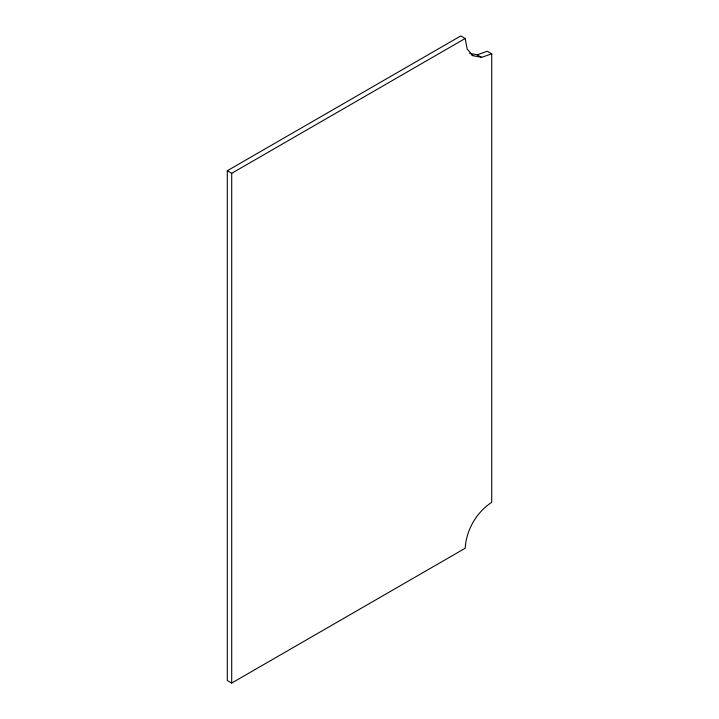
<?xml version="1.0" encoding="UTF-8"?>
<svg xmlns="http://www.w3.org/2000/svg" width="719" height="719" viewBox="0 0 719 719"><rect width="100%" height="100%" fill="white"/><g stroke="black" fill="none" stroke-linecap="round" stroke-linejoin="round"><path stroke-width="1.08" d="M227.285 170.745L460.753 35.95L465.175 38.502L467.197 49.063L472.949 55.687L481.559 57.358L491.715 53.826L491.715 502.284C476.373 512.476 466.325 529.876 465.175 548.255L231.707 683.05L227.285 680.498L227.285 170.745L231.707 173.297L465.175 38.502M469.606 53.341L477.137 54.806L487.293 51.274L491.715 53.826M477.137 54.806L481.559 57.358M471.179 54.662L472.949 55.687M231.707 173.297L231.707 683.05"/></g></svg>
